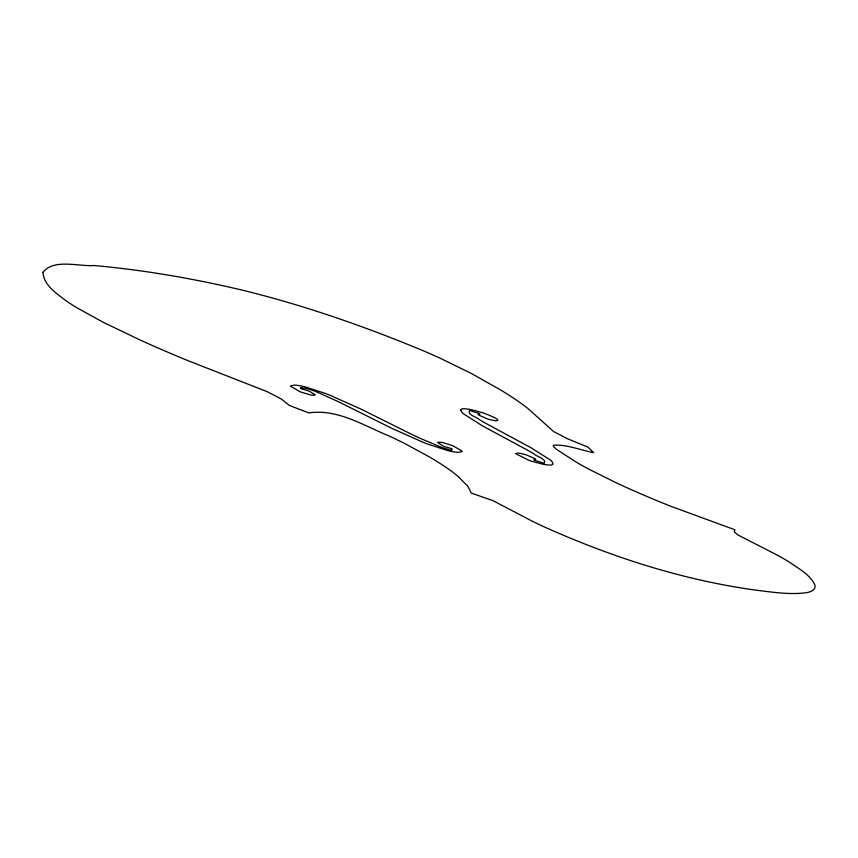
<?xml version="1.0" encoding="UTF-8"?>
<svg xmlns="http://www.w3.org/2000/svg" width="858" height="858" viewBox="0 0 858 858"><rect width="100%" height="100%" fill="white"/><g stroke="black" fill="none" stroke-linecap="round" stroke-linejoin="round"><path stroke-width="1.29" d="M43.007 272.318C43.704 285.403 56.682 293.522 66.087 300.804A159.438 26.587 19.9 0 0 76.641 307.625L103.185 322.265L140.09 339.993A272.404 45.431 19.9 0 0 167.203 351.952A266.924 44.519 19.9 0 0 187.827 360.585L267.031 391.613L281.124 398.895L289.478 405.48L308.826 412.923C337.687 408.633 363.577 425.6 389.2 436.025A154.751 25.804 19.9 0 1 405.008 443.683L429.29 456.842A199.871 33.333 19.9 0 1 458.451 476.705L467.91 486.389L471.235 493.028L493.329 500.825L533.161 521.664A140.476 23.423 19.9 0 0 548.273 528.71C614.135 557.839 683.451 580.083 754.922 590.025C771.889 592.074 789.135 594.926 806.23 592.739C809.984 592.106 815.947 590.315 815.046 585.381C810.317 574.645 798.948 568.843 789.757 562.376A140.476 23.423 19.9 0 0 778.774 555.898L737.783 534.899L734.255 531.821L734.963 529.794L670.859 506.306A199.871 33.333 19.9 0 1 616.527 482.936L589.156 469.347A154.751 25.804 19.9 0 1 576.158 462.076L556.638 449.42L553.378 446.439L553.431 445.205C567.009 444.326 580.383 450.16 593.629 452.616L587.912 447.072L567.61 438.824L553.646 431.563L527.209 407.893A266.924 44.519 19.9 0 0 517.395 400.761A272.404 45.431 19.9 0 0 501.244 390.326L471.653 373.616L440.411 358.333A159.438 26.587 19.9 0 0 422.694 350.504C364.586 326.394 304.955 305.609 243.854 290.519C194.648 278.764 144.637 270.131 94.251 265.519C79.365 266.752 53.571 258.355 43.007 272.318M460.682 409.845L461.926 412.376A43.157 7.196 19.9 0 0 463.406 413.781L482.775 426.04L529.107 451.04A198.295 33.065 19.9 0 1 534.008 453.903C536.347 456.606 547.168 459.019 544.197 463.266L535.8 460.692A6.596 1.105 19.9 0 1 534.523 460.167L533.826 459.867L535.746 459.459A6.07 1.008 19.9 0 0 534.974 458.708L526.694 455.019A8.462 1.416 19.9 0 0 524.764 454.397L519.851 453.281A20.678 3.453 19.9 0 0 518.018 453.056L515.519 453.592L528.946 460.317A12.902 2.156 19.9 0 0 531.499 461.218L542.556 464.124A35.95 5.995 19.9 0 0 546.492 464.789L549.721 465.09A24.871 4.151 19.9 0 0 551.447 465.015L553.131 463.964L551.876 461.432A43.157 7.196 19.9 0 0 550.407 460.027L531.038 447.769L484.706 422.769A198.295 33.065 19.9 0 1 479.804 419.905C477.466 417.202 466.634 414.789 469.605 410.542L478.003 413.127A6.596 1.105 19.9 0 1 479.29 413.642L479.987 413.942L478.056 414.35A6.07 1.008 19.9 0 0 478.828 415.1L487.119 418.79A8.462 1.416 19.9 0 0 489.039 419.412L493.961 420.527A20.678 3.453 19.9 0 0 495.795 420.752C503.7 420.624 486.218 414.189 484.867 413.502A12.902 2.156 19.9 0 0 482.314 412.591L471.256 409.684A35.95 5.995 19.9 0 0 467.32 409.03L464.092 408.73A24.871 4.151 19.9 0 0 462.365 408.794L460.682 409.845M300.622 387.784L300.922 388.438A6.596 1.105 19.9 0 0 301.437 388.856L307.293 390.551A6.07 1.008 19.9 0 1 309.931 391.559L315.058 394.809A8.462 1.416 19.9 0 1 314.983 395.152L312.355 395.216A20.678 3.453 19.9 0 1 310.381 394.916L300.203 391.849L290.991 386.475A12.902 2.156 19.9 0 1 290.615 385.875L294.509 385.06A35.95 5.995 19.9 0 1 297.823 385.403L301.844 386.111A24.871 4.151 19.9 0 1 305.201 386.894L324.882 393.275A43.157 7.196 19.9 0 1 329.772 395.163L360.886 409.051L412.569 434.802A198.295 33.065 19.9 0 0 419.165 437.891L441.538 447.372L450.965 450.268L452.145 449.774L451.919 448.991A6.596 1.105 19.9 0 0 451.405 448.584L445.538 446.889A6.07 1.008 19.9 0 1 442.91 445.881L437.773 442.621A8.462 1.416 19.9 0 1 437.859 442.288L440.486 442.224A20.678 3.453 19.9 0 1 442.46 442.524L452.638 445.592L461.84 450.954A12.902 2.156 19.9 0 1 462.215 451.565L458.333 452.381A35.95 5.995 19.9 0 1 455.008 452.037L450.986 451.329A24.871 4.151 19.9 0 1 447.629 450.547L427.949 444.165A43.157 7.196 19.9 0 1 423.058 442.278L391.956 428.389L340.272 402.638A198.295 33.065 19.9 0 0 333.676 399.538C323.08 395.195 311.808 388.288 300.622 387.784"/></g></svg>
